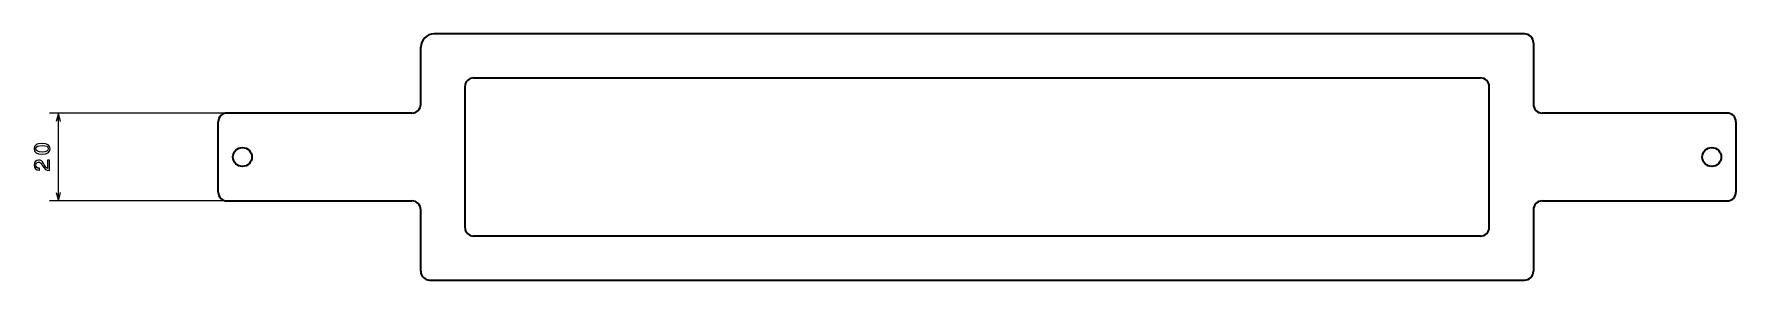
# Model space of a CAD drawing. Extents: x 9 to 395, y 130 to 186.
import ezdxf

# ---------------------------------------------------------------- set-up
doc = ezdxf.new("R2010")
doc.units = 0

msp = doc.modelspace()

# ---------------------------------------------------------------- linework, layer by layer
at = {"color": 7, "lineweight": 35}
for p, q in [((158.707932, 185.894318), (99.707649, 185.894318)), ((279.748932, 185.894318), (166.249359, 185.894318)), ((347.290649, 185.894318), (287.290375, 185.894318)), ((106.707649, 173.894318), (106.707649, 141.894318)), ((108.707649, 175.894318), (158.707932, 175.894318)), ((166.249359, 175.894318), (279.748932, 175.894318)), ((287.290375, 175.894318), (337.290649, 175.894318)), ((339.290649, 141.894318), (339.290649, 173.894318)), ((94.707649, 167.894318), (69.249367, 167.894318)), ((376.748932, 167.894318), (351.290649, 167.894318)), ((69.249367, 147.894318), (94.707649, 147.894318)), ((351.290649, 147.894318), (376.748932, 147.894318)), ((158.707932, 139.894318), (108.707649, 139.894318)), ((279.748932, 139.894318), (166.249359, 139.894318)), ((337.290649, 139.894318), (287.290375, 139.894318)), ((98.707649, 129.894318), (158.707932, 129.894318)), ((166.249359, 129.894318), (279.748932, 129.894318)), ((287.290375, 129.894318), (347.290649, 129.894318))]:
    msp.add_line(p, q, dxfattribs=at)
at = {"color": 7, "lineweight": 35, "ltscale": 0.188536}
for p, q in [((166.249359, 185.894318), (158.707932, 185.894318)), ((287.290375, 185.894318), (279.748932, 185.894318)), ((158.707932, 175.894318), (166.249359, 175.894318)), ((279.748932, 175.894318), (287.290375, 175.894318)), ((69.249367, 167.894318), (61.707924, 167.894318)), ((61.707924, 147.894318), (69.249367, 147.894318)), ((166.249359, 139.894318), (158.707932, 139.894318)), ((287.290375, 139.894318), (279.748932, 139.894318)), ((158.707932, 129.894318), (166.249359, 129.894318)), ((279.748932, 129.894318), (287.290375, 129.894318))]:
    msp.add_line(p, q, dxfattribs=at)
at = {"color": 7, "lineweight": 35, "ltscale": 0.325}
msp.add_line((96.707649, 169.894318), (96.707649, 182.894318), dxfattribs=at)
at = {"color": 7, "lineweight": 35, "ltscale": 0.35}
for p, q in [((349.290649, 183.894318), (349.290649, 169.894318)), ((96.707649, 131.894318), (96.707649, 145.894318)), ((349.290649, 145.894318), (349.290649, 131.894318))]:
    msp.add_line(p, q, dxfattribs=at)
at = {"color": 7, "lineweight": 13}
for p, q in [((67.249367, 167.894318), (12.425339, 167.894318)), ((14.425339, 147.894318), (14.425339, 167.894318)), ((67.249367, 147.894318), (12.425339, 147.894318))]:
    msp.add_line(p, q, dxfattribs=at)
at = {"color": 7, "lineweight": 35, "ltscale": 0.225007}
for p, q in [((61.707924, 167.894318), (52.707649, 167.894318)), ((52.707649, 147.894318), (61.707924, 147.894318))]:
    msp.add_line(p, q, dxfattribs=at)
at = {"color": 7, "lineweight": 35, "ltscale": 0.188535}
for p, q in [((384.290344, 167.894318), (376.748932, 167.894318)), ((376.748932, 147.894318), (384.290344, 147.894318))]:
    msp.add_line(p, q, dxfattribs=at)
at = {"color": 7, "lineweight": 35, "ltscale": 0.225008}
for p, q in [((393.290649, 167.894318), (384.290344, 167.894318)), ((384.290344, 147.894318), (393.290649, 147.894318))]:
    msp.add_line(p, q, dxfattribs=at)
at = {"color": 7, "lineweight": 35, "ltscale": 0.4}
for p, q in [((50.707649, 149.894318), (50.707649, 165.894318)), ((395.290649, 165.894318), (395.290649, 149.894318))]:
    msp.add_line(p, q, dxfattribs=at)
at = {"color": 7, "lineweight": 13}
for points in [[(14.942978, 165.962463), (14.425339, 167.894318), (13.9077, 165.962463)], [(13.9077, 149.826172), (14.425339, 147.894318), (14.942978, 149.826172)]]:
    msp.add_lwpolyline(points, dxfattribs=at)
for points in [[(10.715683, 158.546906), (11.507477, 158.622559), (12.072311, 158.859589), (12.415253, 159.237839), (12.526199, 159.762329), (12.415253, 160.281784), (12.072311, 160.660019), (11.507477, 160.892014), (10.715683, 160.972702), (9.92894, 160.892014), (9.616257, 160.796188), (9.359055, 160.660019), (9.016113, 160.281784), (8.900116, 159.762329), (9.016113, 159.237839), (9.364105, 158.859589), (9.92894, 158.622559)], [(10.715683, 159.031067), (10.105453, 159.071411), (9.666687, 159.197479), (9.409485, 159.424438), (9.31871, 159.762329), (9.409485, 160.095184), (9.666687, 160.322128), (10.105453, 160.448212), (10.715683, 160.488556), (11.330963, 160.448212), (11.769714, 160.322128), (12.026917, 160.095184), (12.112656, 159.762329), (12.026917, 159.424438), (11.769714, 159.197479), (11.330963, 159.071411)], [(12.425339, 154.795761), (12.425339, 157.20137), (11.991623, 157.20137), (11.991623, 155.300079), (11.754593, 155.405991), (11.557907, 155.58754), (11.199829, 156.147339), (11.048538, 156.444885), (10.83168, 156.77774), (10.579514, 157.014771), (10.281967, 157.15094), (9.944077, 157.20137), (9.520447, 157.115646), (9.187592, 156.878616), (8.975769, 156.515503), (8.900116, 156.046478), (8.985855, 155.562332), (9.222885, 155.194168), (9.601135, 154.957138), (10.100418, 154.87645), (10.171021, 154.87645), (10.171021, 155.335388), (10.130676, 155.335388), (9.787735, 155.380768), (9.535568, 155.516937), (9.374191, 155.733795), (9.31871, 156.021255), (9.369141, 156.313766), (9.495224, 156.530624), (9.69191, 156.671844), (9.939026, 156.722275), (10.171021, 156.686966), (10.367706, 156.591141), (10.539169, 156.429764), (10.690475, 156.207855), (10.851852, 155.910309), (11.164536, 155.416077), (11.497391, 155.068085), (11.900848, 154.861313), (12.410202, 154.795761)]]:
    msp.add_lwpolyline(points, close=True, dxfattribs=at)
at = {"color": 7, "lineweight": 35}
for centre in [(56.207649, 157.894318), (389.790649, 157.894318)]:
    msp.add_circle(centre, 2.15, dxfattribs=at)
for centre, radius, start, end in [((99.707649, 182.894318), 3, 90.000003, 180.000005), ((347.290649, 183.894318), 2, 360, 90.000003), ((108.707649, 173.894318), 2, 90.000003, 180.000005), ((337.290649, 173.894318), 2, 0, 90.000003), ((52.707649, 165.894318), 2, 90.000003, 180.000005), ((94.707649, 169.894318), 2, 269.999997, 360), ((351.290649, 169.894318), 2, 179.999995, 269.999997), ((393.290649, 165.894318), 2, 0, 90.000003), ((52.707649, 149.894318), 2, 180.000005, 269.999997), ((94.707649, 145.894318), 2, 0, 90.000003), ((351.290649, 145.894318), 2, 90.000003, 180.000005), ((393.290649, 149.894318), 2, 269.999997, 360), ((108.707649, 141.894318), 2, 180.000005, 269.999997), ((337.290649, 141.894318), 2, 269.999997, 360), ((98.707649, 131.894318), 2, 180.000005, 269.999997), ((347.290649, 131.894318), 2, 269.999997, 360)]:
    msp.add_arc(centre, radius, start, end, dxfattribs=at)

doc.saveas('drawing.dxf')
